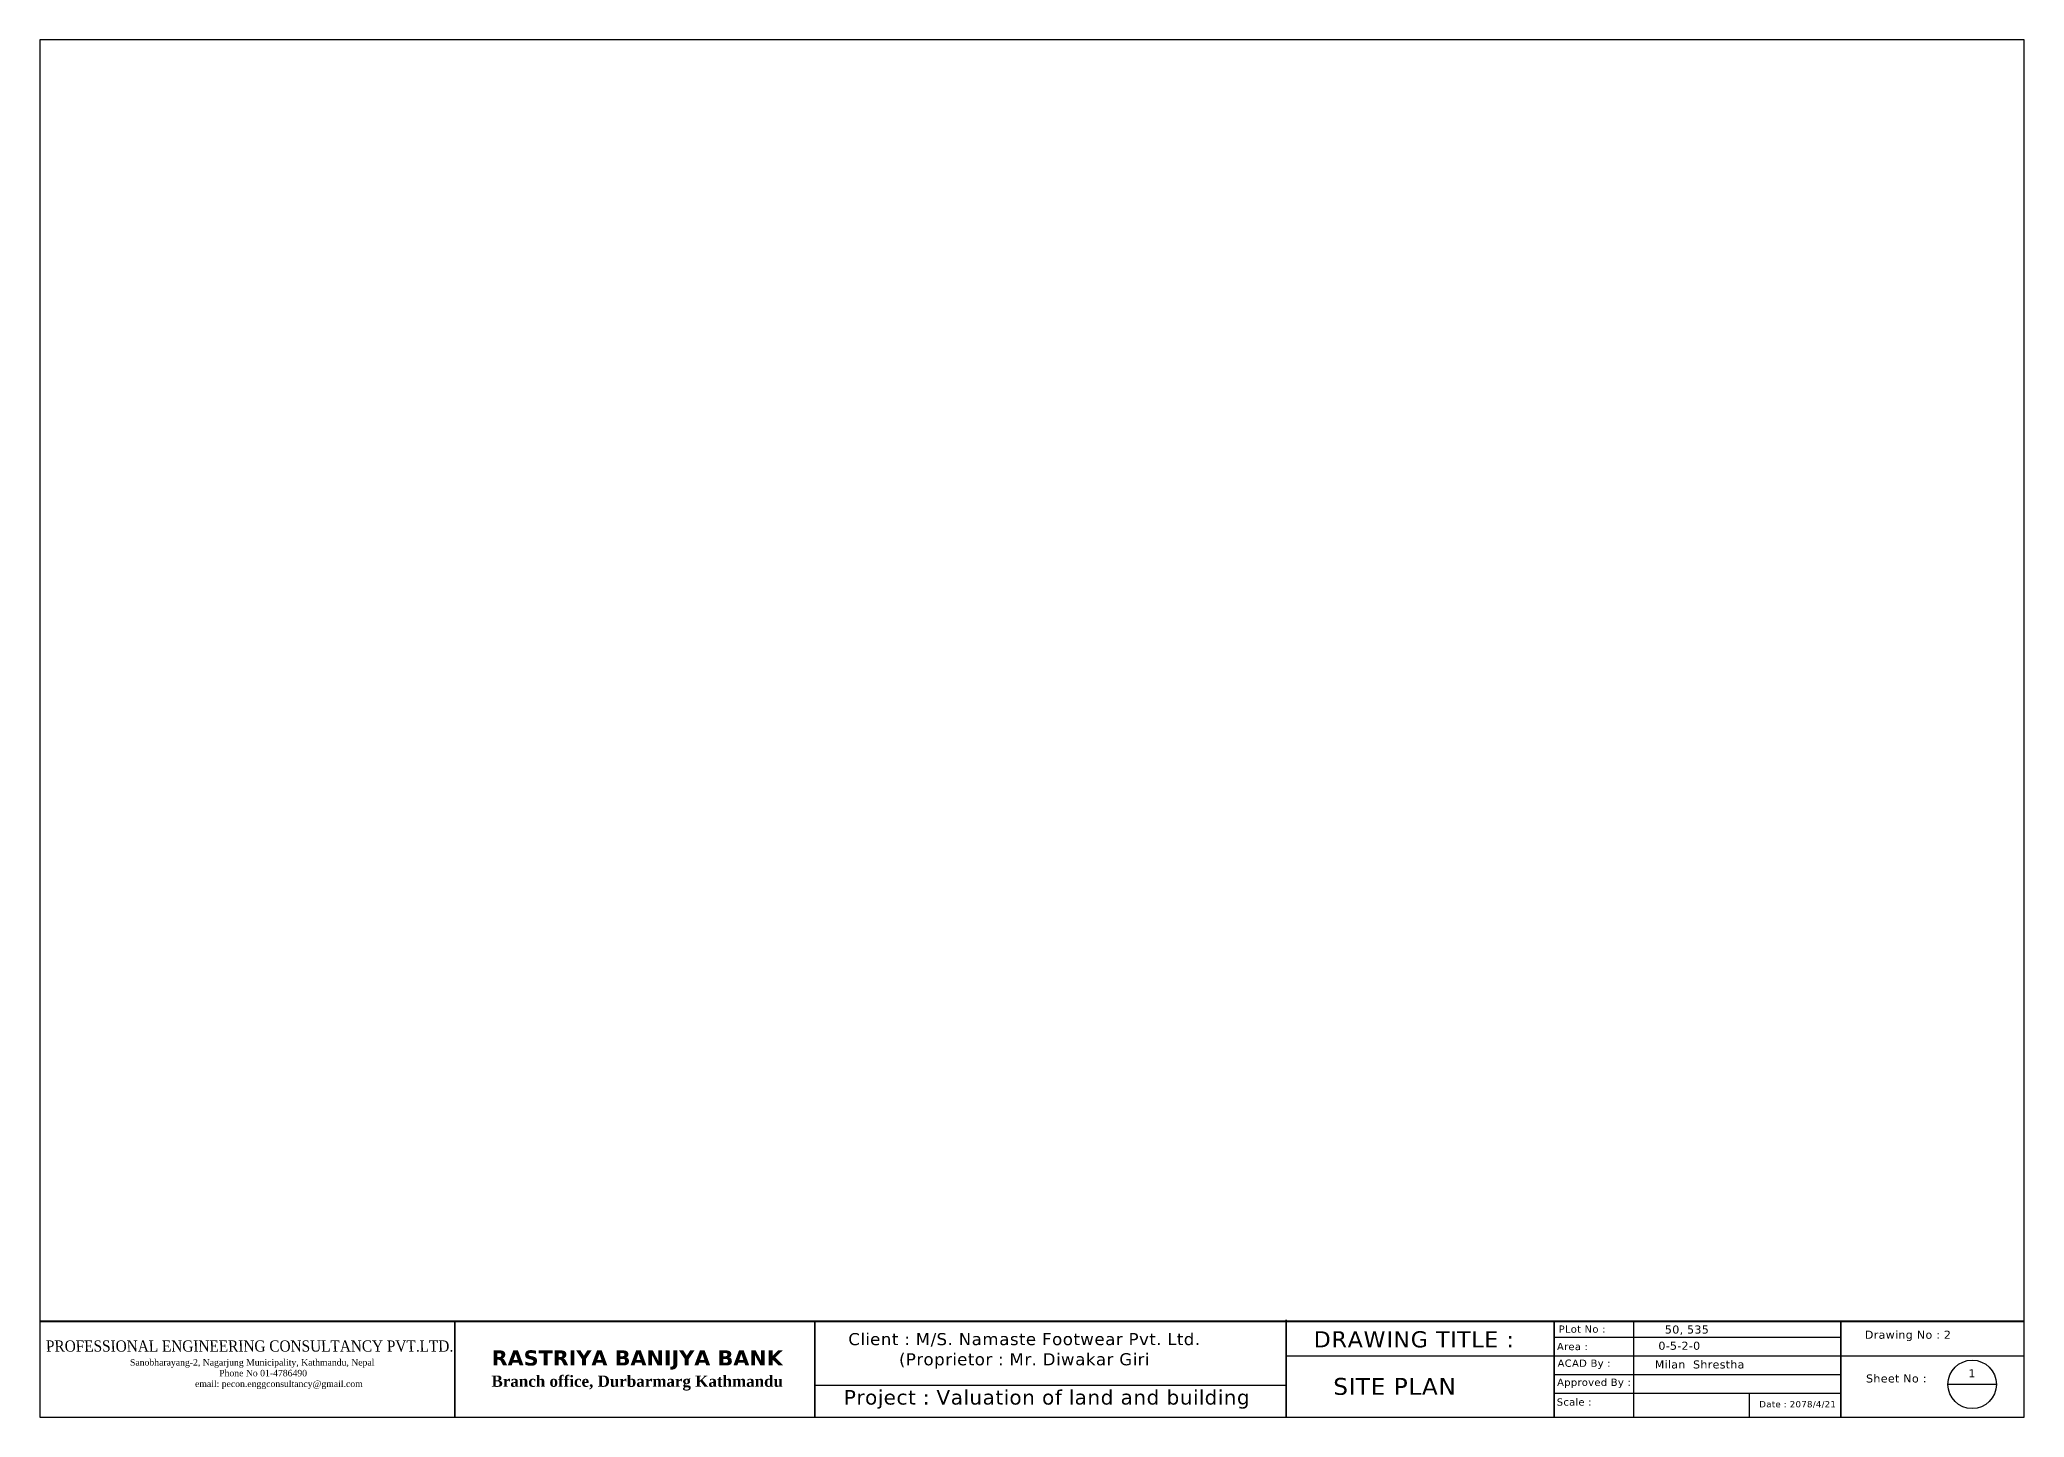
# Paper-space layout 'Layout1' of a CAD drawing. Header units: inches. Extents: x 1.9 to 100.4, y 0.6 to 69.
import ezdxf

# ---------------------------------------------------------------- set-up
doc = ezdxf.new("R2010")
doc.units = ezdxf.units.IN
doc.header["$LTSCALE"] = 5
doc.header["$MEASUREMENT"] = 0
doc.linetypes.add('DASHED', pattern=[0.75, 0.5, -0.25])
doc.linetypes.add('DASHED2', pattern=[0.375, 0.25, -0.125])
doc.layers.add('SAND', color=120, linetype='DASHED2')
for name, color, linetype, lineweight in [('Sheet', 3, 'Continuous', 30), ('T-TEXT', 94, 'DASHED', 5), ('Text', 150, 'Continuous', 18)]:
    doc.layers.add(name, color=color, linetype=linetype, lineweight=lineweight)
doc.styles.get("Standard").update_dxf_attribs({"font": 'cityb___.ttf'})

psp = doc.layouts.get("Layout1")

# ---------------------------------------------------------------- linework, layer by layer
at = {"layer": 'Sheet', "color": 3, "linetype": 'Continuous'}
psp.add_line((1.935, 5.386), (100.442, 5.386), dxfattribs=at)
at = {"layer": 'Sheet', "linetype": 'Continuous', "lineweight": 25}
for p, q in [((22.537, 5.386), (22.537, 0.62)), ((40.417, 5.386), (40.417, 0.62)), ((63.801, 5.448), (63.801, 0.62)), ((77.102, 5.386), (77.102, 0.62)), ((91.332, 5.386), (91.332, 0.62))]:
    psp.add_line(p, q, dxfattribs=at)
at = {"layer": 'Sheet', "linetype": 'Continuous', "lineweight": 20}
for p, q in [((81.037, 5.386), (81.037, 0.62)), ((77.102, 4.598), (91.332, 4.598)), ((63.801, 3.669), (74.764, 3.669)), ((63.801, 3.669), (100.442, 3.669)), ((40.417, 2.222), (63.801, 2.222)), ((77.102, 2.741), (91.332, 2.741)), ((99.054, 2.254), (96.652, 2.254)), ((77.102, 1.813), (91.332, 1.813)), ((86.787, 1.813), (86.787, 0.62))]:
    psp.add_line(p, q, dxfattribs=at)
psp.add_circle((97.853, 2.254), 1.201, dxfattribs=at)
at = {"layer": 'Text', "color": 3, "linetype": 'Continuous'}
psp.add_lwpolyline([(1.935, 0.62), (100.442, 0.62), (100.442, 68.973), (1.935, 68.973)], close=True, dxfattribs=at)

# ---------------------------------------------------------------- texts
at = {"layer": 'SAND', "attachment_point": 2}
for s, insert, char_height, width in [('{\\fVerdana|b0|i0|c0|p34;\\H0.4778x;\\T1.05;PLot No :}', (78.494, 5.177), 0.75338, 3.40993), ('{\\fVerdana|b0|i0|c0|p34;\\H0.4778x;\\T1.05;50, 535}', (83.701, 5.175), 0.83709, 10.635), ('{\\fVerdana|b0|i0|c0|p34;\\H0.4778x;\\T1.05;Drawing No : 2}', (94.672, 4.917), 0.83709, 8.09694), ('\\pt8.4;{\\fTimes New Roman|b0|i0|c0|p18;\\H1.25x;\\Q-2;\\W0.9;PROFESSIONAL ENGINEERING CONSULTANCY PVT.LTD.\\H0.8x;\\Q0;\\W1;\\P\\ptz;\\H0.7143x;^I^ISanobharayang-2, Nagarjung Municipality, Kathmandu, Nepal\\P^I^I          Phone No 01-4786490^I^I\\P\\pt207.2;                        email: pecon.enggconsultancy@gmail.com}', (12.362, 4.436), 0.446449, 23.45074), ('{\\fVerdana|b1|i0|c0|p34;\\H1.344x;RASTRIYA BANIJYA BANK\\P\\fTimes New Roman|b1|i0|c0|p18;\\H0.744x;Branch office, Durbarmarg Kathmandu}', (31.593, 3.941), 0.55806, 29.31343), ('{\\fVerdana|b0|i0|c0|p34;\\H0.4778x;\\T1.05;Client : M/S. Namaste Footwear Pvt. Ltd. \\P(Proprietor : Mr. Diwakar Giri}', (50.808, 4.8), 1.25564, 23.19319), ('{\\fVerdana|b0|i0|c0|p34;\\H0.4778x;\\T1.05;DRAWING TITLE :}', (70.145, 4.89), 1.67418, 16.19389), ('{\\fVerdana|b0|i0|c0|p34;\\H0.4778x;\\T1.05;Area :}', (78.018, 4.312), 0.75338, 3.40993), ('{\\fVerdana|b0|i0|c0|p34;\\H0.4778x;\\T1.05;0-5-2-0}', (83.324, 4.371), 0.83709, 8.09694), ('{\\fVerdana|b0|i0|c0|p34;\\H0.4778x;\\T1.05;ACAD By :}', (78.595, 3.485), 0.75338, 3.40993), ('{\\fVerdana|b0|i0|c0|p34;\\H0.4778x;\\T1.05;Milan  Shrestha}', (84.333, 3.443), 0.83709, 8.09694), ('{\\fVerdana|b0|i0|c0|p34;\\H0.4778x;\\T1.05;1}', (97.852, 2.999), 0.83709, 8.09694), ('{\\fVerdana|b0|i0|c0|p34;\\H0.4778x;\\T1.05;               Project : Valuation of land and building}', (49.464, 1.971), 1.50676, 41.62157), ('{\\fVerdana|b0|i0|c0|p34;\\T1.05;SITE PLAN }', (69.206, 2.573), 0.83709, 10.40738), ('{\\fVerdana|b0|i0|c0|p34;\\H0.4778x;\\T1.05;Approved By :}', (79.085, 2.536), 0.75338, 3.78922), ('{\\fVerdana|b0|i0|c0|p34;\\H0.4778x;\\T1.05;Sheet No :}', (94.092, 2.747), 0.83709, 8.09694), ('{\\fVerdana|b0|i0|c0|p34;\\H0.4778x;\\T1.05;Scale :}', (78.103, 1.559), 0.75338, 3.40993), ('{\\fVerdana|b0|i0|c0|p34;\\H0.4778x;\\T1.05;Date : 2078/4/21}', (89.196, 1.425), 0.65293, 6.31562)]:
    psp.add_mtext(s, dxfattribs=dict(at, insert=insert, char_height=char_height, width=width))

# ---------------------------------------------------------------- viewports
at = {"layer": 'T-TEXT', "ltscale": 3, "view_target_point": (1398407.736, -89517.081)}
psp.add_viewport(center=(51.189, 37.18), size=(98.507, 63.58716), view_center_point=(802313.532, -60438.54), view_height=1135.00188, dxfattribs=at)

doc.saveas('drawing.dxf')
